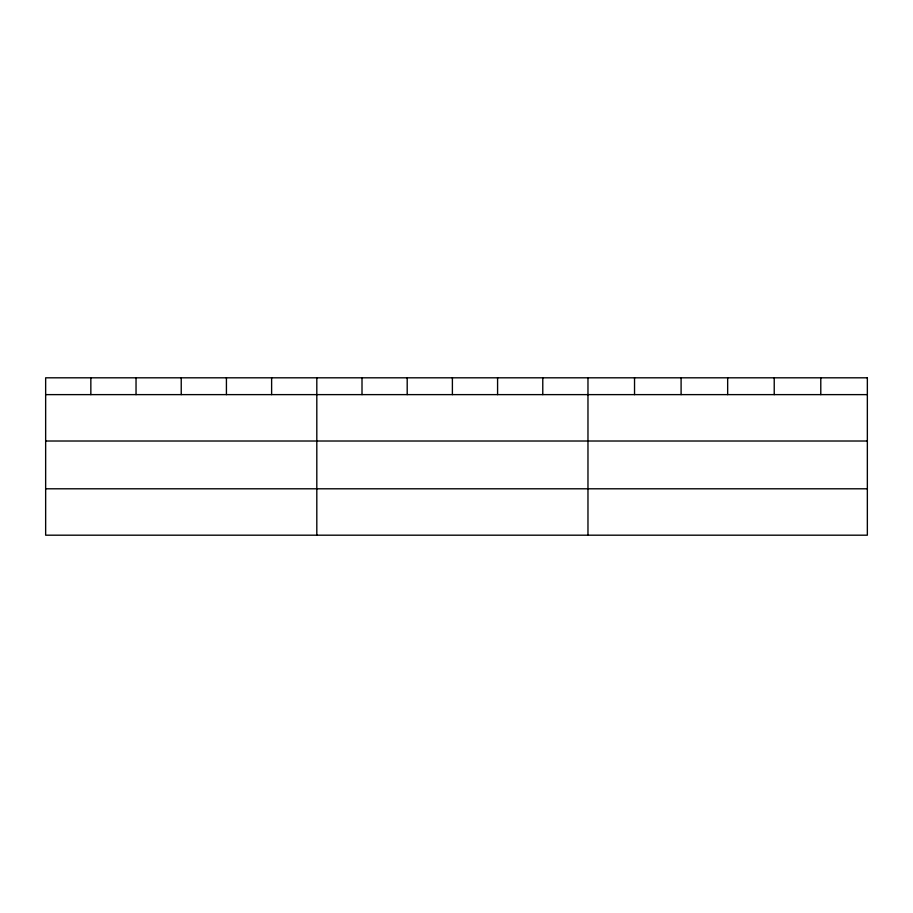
<?xml version="1.0" encoding="UTF-8"?>
<svg xmlns="http://www.w3.org/2000/svg" width="913" height="913" viewBox="0 0 913 913"><rect width="100%" height="100%" fill="white"/><g stroke="black" fill="none" stroke-linecap="round" stroke-linejoin="round"><path stroke-width="1.37" d="M45.65 394.621L867.35 394.621M45.65 441.013L867.35 441.013M45.65 488.797L867.35 488.797M820.787 377.811L820.787 394.621M774.224 377.811L774.224 394.621M727.661 377.811L727.661 394.621M681.098 377.811L681.098 394.621M634.535 377.811L634.535 394.621M587.972 377.811L587.972 535.189M542.779 377.811L542.779 394.621M497.585 377.811L497.585 394.621M452.392 377.811L452.392 394.621M407.198 377.811L407.198 394.621M362.005 377.811L362.005 394.621M316.811 377.811L316.811 535.189M271.618 377.811L271.618 394.621M226.424 377.811L226.424 394.621M181.231 377.811L181.231 394.621M136.037 377.811L136.037 394.621M90.844 377.811L90.844 394.621M867.35 377.811L45.65 377.811L45.65 535.189L867.35 535.189L867.35 377.811"/></g></svg>
